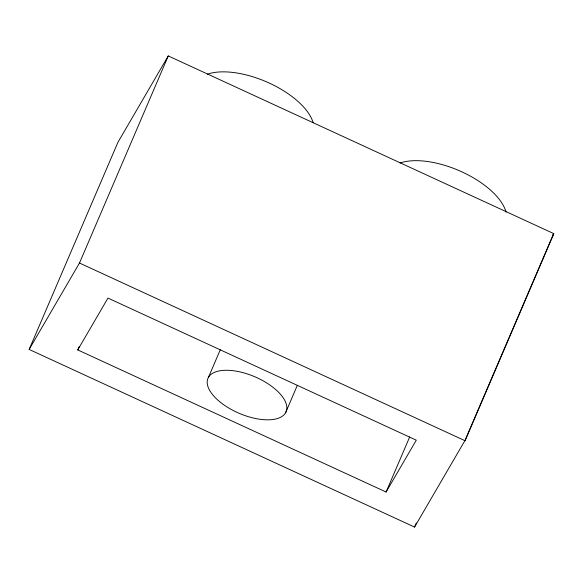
<?xml version="1.0" encoding="UTF-8"?>
<svg xmlns="http://www.w3.org/2000/svg" width="583" height="583" viewBox="0 0 583 583"><rect width="100%" height="100%" fill="white"/><g stroke="black" fill="none" stroke-linecap="round" stroke-linejoin="round"><path stroke-width="0.87" d="M29.15 349.436L117.912 142.339L168.254 55.932L553.85 233.652L465.088 440.755L79.492 263.028L29.15 349.436L414.557 527.068L464.891 440.661L553.661 233.564L552.283 235.918M79.492 263.028L168.254 55.932M77.758 349.917L107.964 298.073L416.284 440.18L386.084 492.023L77.758 349.917L79.186 346.579M208.481 377.288L220.272 349.771M285.561 412.815A42.493 19.88 23.2 0 0 236.472 371.203A42.493 19.88 23.2 0 0 219.033 401.133A42.493 19.88 23.2 0 0 285.561 412.815L297.352 385.297M386.084 492.023L409.667 437.002M414.557 527.068L416.342 522.9M207.402 74.194A63.736 29.828 23.2 0 1 268.923 82.917A63.736 29.828 23.2 0 1 313.086 122.488M400.098 163.014A63.736 29.828 23.2 0 1 462.319 172.058A63.736 29.828 23.2 0 1 506.015 212.132"/></g></svg>
